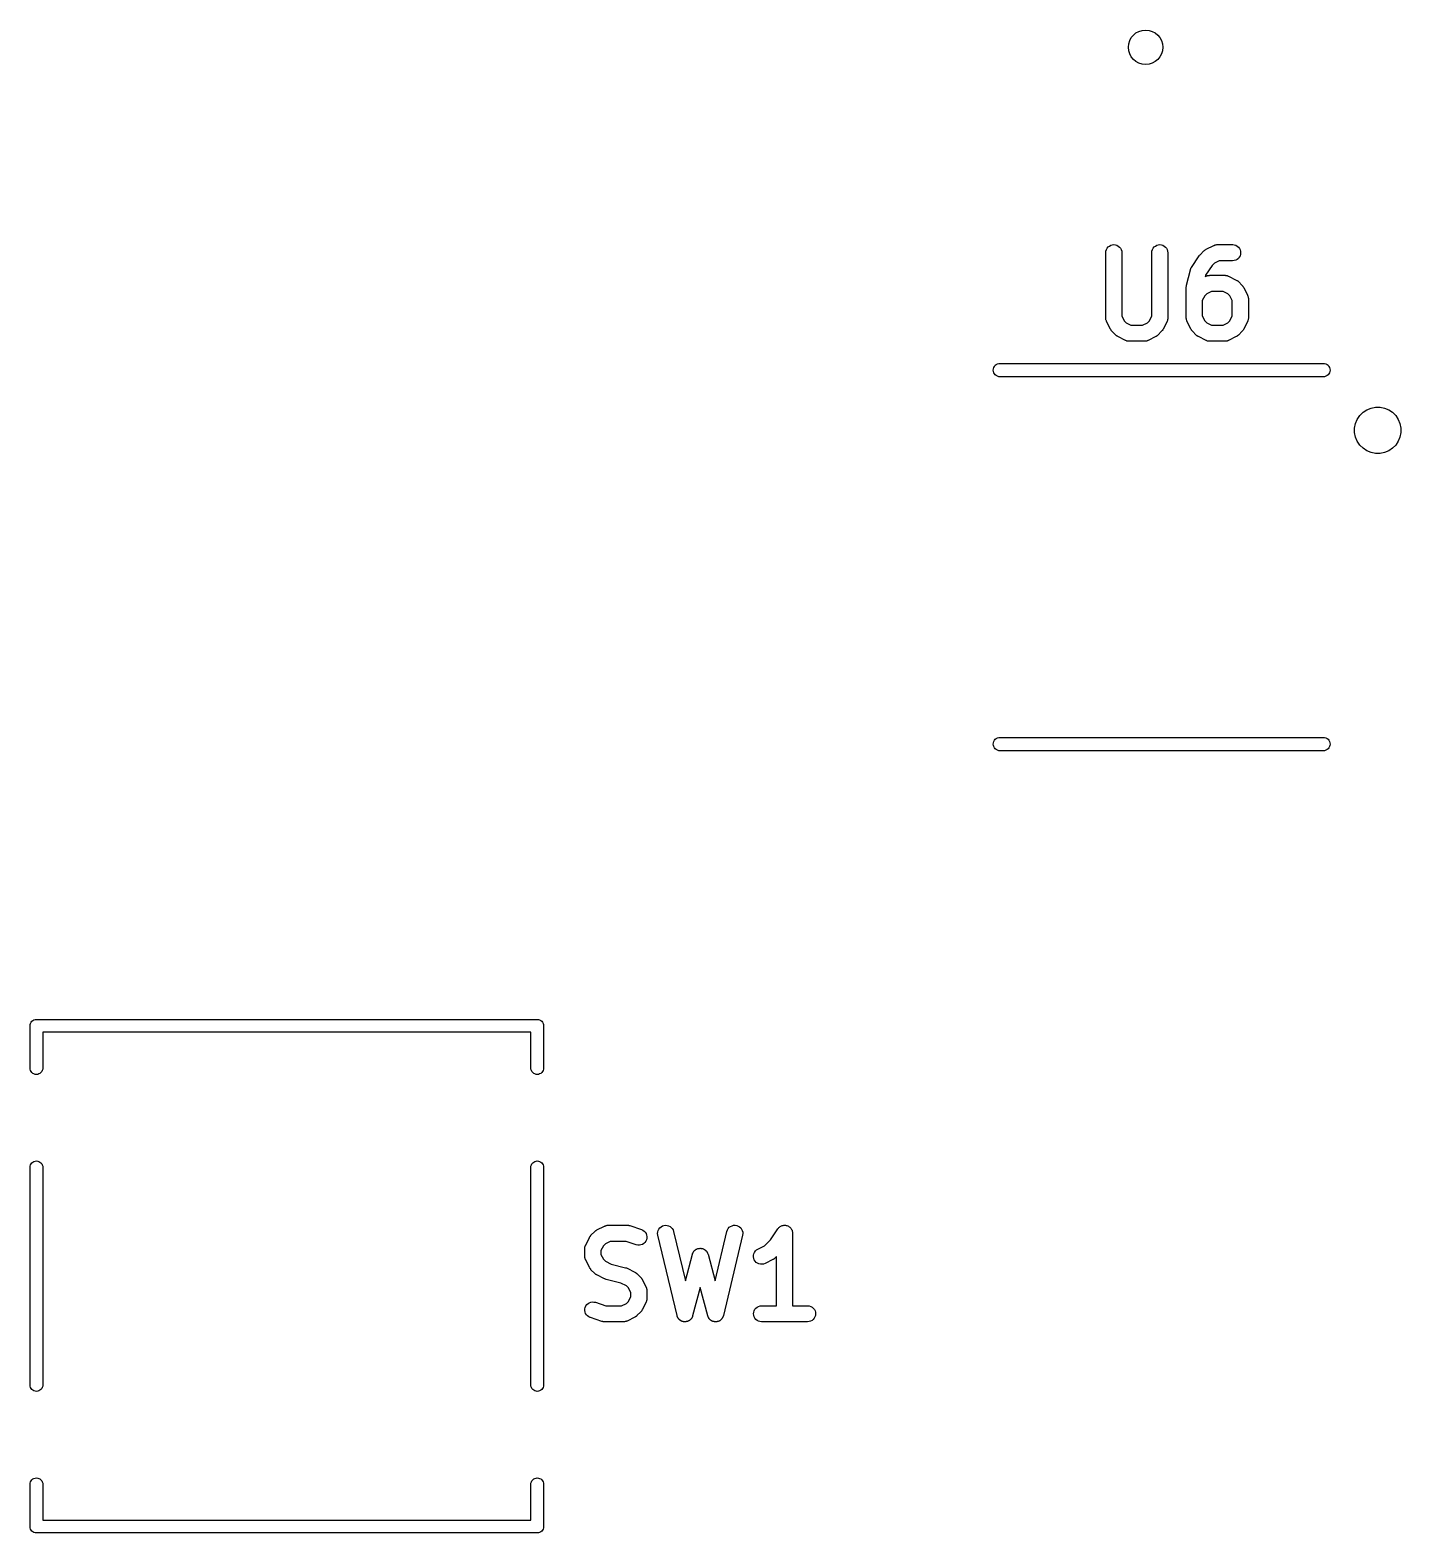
# Model space of a CAD drawing. Extents: x 103.7 to 141.7, y -118.9 to -76.1.
# Drawn here: x 128.69 to 141.67, y -118.89 to -104.66 of the extents above; entities that cross this region are included whole.
import ezdxf

# ---------------------------------------------------------------- set-up
doc = ezdxf.new("R2010")
doc.units = 0
doc.layers.add('BLACK', color=7, linetype='CONTINUOUS')

msp = doc.modelspace()

# ---------------------------------------------------------------- linework, layer by layer
at = {"layer": 'BLACK', "linetype": 'CONTINUOUS'}
for p, q in [((138.921, -106.7), (138.935, -106.695)), ((138.935, -106.695), (138.95, -106.694)), ((138.95, -106.694), (138.965, -106.696)), ((138.965, -106.696), (138.979, -106.7)), ((139.356, -106.7), (139.37, -106.695)), ((139.37, -106.695), (139.385, -106.694)), ((139.385, -106.694), (139.4, -106.696)), ((139.4, -106.696), (139.414, -106.7)), ((139.9, -106.7), (139.905, -106.698)), ((139.905, -106.698), (139.91, -106.697)), ((139.91, -106.697), (139.912, -106.696)), ((139.912, -106.696), (139.914, -106.696)), ((139.914, -106.696), (139.919, -106.695)), ((139.919, -106.695), (139.924, -106.694)), ((139.924, -106.694), (139.927, -106.694)), ((139.927, -106.694), (139.929, -106.694)), ((139.929, -106.694), (140.074, -106.694)), ((140.074, -106.694), (140.075, -106.694)), ((140.075, -106.694), (140.09, -106.696)), ((140.09, -106.696), (140.104, -106.7)), ((138.873, -106.769), (138.875, -106.754)), ((138.873, -106.77), (138.873, -106.769)), ((138.873, -107.387), (138.873, -106.77)), ((138.875, -106.754), (138.879, -106.74)), ((138.879, -106.74), (138.886, -106.727)), ((138.886, -106.727), (138.896, -106.716)), ((138.896, -106.716), (138.908, -106.707)), ((138.908, -106.707), (138.921, -106.7)), ((138.979, -106.7), (138.992, -106.707)), ((138.992, -106.707), (139.003, -106.717)), ((139.003, -106.717), (139.013, -106.728)), ((139.013, -106.728), (139.02, -106.741)), ((139.02, -106.741), (139.024, -106.756)), ((139.024, -106.756), (139.025, -106.77)), ((139.025, -106.77), (139.025, -107.369)), ((139.308, -106.769), (139.31, -106.754)), ((139.308, -106.77), (139.308, -106.769)), ((139.308, -107.369), (139.308, -106.77)), ((139.31, -106.754), (139.315, -106.74)), ((139.315, -106.74), (139.322, -106.727)), ((139.322, -106.727), (139.331, -106.716)), ((139.331, -106.716), (139.343, -106.707)), ((139.343, -106.707), (139.356, -106.7)), ((139.414, -106.7), (139.427, -106.707)), ((139.427, -106.707), (139.439, -106.717)), ((139.439, -106.717), (139.448, -106.728)), ((139.448, -106.728), (139.455, -106.741)), ((139.455, -106.741), (139.459, -106.756)), ((139.459, -106.756), (139.461, -106.77)), ((139.461, -106.77), (139.461, -107.387)), ((139.684, -106.909), (139.757, -106.801)), ((139.757, -106.8), (139.762, -106.794)), ((139.757, -106.801), (139.757, -106.8)), ((139.757, -106.8), (139.757, -106.8)), ((139.757, -106.8), (139.757, -106.8)), ((139.757, -106.801), (139.757, -106.801)), ((139.762, -106.794), (139.766, -106.789)), ((139.766, -106.789), (139.802, -106.753)), ((139.802, -106.753), (139.803, -106.752)), ((139.803, -106.752), (139.807, -106.749)), ((139.807, -106.749), (139.81, -106.746)), ((139.81, -106.746), (139.812, -106.745)), ((139.812, -106.745), (139.815, -106.743)), ((139.815, -106.743), (139.819, -106.741)), ((139.819, -106.741), (139.822, -106.738)), ((139.822, -106.738), (139.895, -106.702)), ((139.895, -106.702), (139.896, -106.702)), ((139.896, -106.702), (139.898, -106.701)), ((139.898, -106.701), (139.9, -106.7)), ((140.103, -106.841), (140.089, -106.845)), ((140.116, -106.834), (140.103, -106.841)), ((140.104, -106.7), (140.117, -106.707)), ((140.128, -106.824), (140.116, -106.834)), ((140.117, -106.707), (140.129, -106.717)), ((140.137, -106.813), (140.128, -106.824)), ((140.129, -106.717), (140.138, -106.729)), ((140.144, -106.8), (140.137, -106.813)), ((140.138, -106.729), (140.145, -106.742)), ((140.149, -106.786), (140.144, -106.8)), ((140.145, -106.742), (140.149, -106.756)), ((140.149, -106.756), (140.15, -106.771)), ((140.15, -106.771), (140.149, -106.786)), ((139.637, -107.078), (139.674, -106.933)), ((139.674, -106.932), (139.676, -106.927)), ((139.674, -106.933), (139.674, -106.932)), ((139.676, -106.927), (139.677, -106.923)), ((139.677, -106.923), (139.678, -106.921)), ((139.678, -106.921), (139.679, -106.918)), ((139.679, -106.918), (139.682, -106.914)), ((139.682, -106.914), (139.684, -106.909)), ((139.818, -106.983), (139.815, -106.996)), ((139.879, -106.891), (139.818, -106.983)), ((139.902, -106.869), (139.879, -106.891)), ((139.947, -106.847), (139.902, -106.869)), ((140.074, -106.847), (139.947, -106.847)), ((140.089, -106.845), (140.074, -106.847)), ((139.635, -107.093), (139.636, -107.087)), ((139.635, -107.094), (139.635, -107.093)), ((139.635, -107.096), (139.635, -107.094)), ((139.635, -107.097), (139.635, -107.096)), ((139.635, -107.387), (139.635, -107.097)), ((139.636, -107.087), (139.637, -107.081)), ((139.637, -107.08), (139.637, -107.078)), ((139.637, -107.081), (139.637, -107.08)), ((139.815, -106.996), (139.822, -106.992)), ((139.822, -106.992), (139.823, -106.992)), ((139.823, -106.992), (139.825, -106.991)), ((139.825, -106.991), (139.827, -106.99)), ((139.827, -106.99), (139.832, -106.989)), ((139.832, -106.989), (139.837, -106.987)), ((139.837, -106.987), (139.839, -106.986)), ((139.839, -106.986), (139.842, -106.986)), ((139.842, -106.986), (139.847, -106.985)), ((139.847, -106.985), (139.852, -106.985)), ((139.852, -106.985), (139.854, -106.985)), ((139.854, -106.985), (139.856, -106.984)), ((139.856, -106.984), (140.002, -106.984)), ((140.002, -106.984), (140.003, -106.984)), ((140.003, -106.984), (140.005, -106.985)), ((140.005, -106.985), (140.007, -106.985)), ((140.007, -106.985), (140.012, -106.985)), ((140.012, -106.985), (140.017, -106.986)), ((140.017, -106.986), (140.019, -106.987)), ((140.019, -106.987), (140.022, -106.987)), ((140.022, -106.987), (140.027, -106.989)), ((140.027, -106.989), (140.032, -106.991)), ((140.032, -106.991), (140.033, -106.992)), ((140.033, -106.992), (140.036, -106.992)), ((140.036, -106.992), (140.108, -107.029)), ((140.108, -107.029), (140.109, -107.029)), ((140.109, -107.029), (140.113, -107.032)), ((140.113, -107.032), (140.116, -107.034)), ((140.116, -107.034), (140.119, -107.036)), ((140.119, -107.036), (140.122, -107.037)), ((140.122, -107.037), (140.125, -107.04)), ((140.125, -107.04), (140.128, -107.043)), ((140.128, -107.043), (140.164, -107.079)), ((140.164, -107.079), (140.165, -107.08)), ((140.165, -107.08), (140.168, -107.083)), ((140.168, -107.083), (140.171, -107.087)), ((140.171, -107.087), (140.172, -107.089)), ((140.172, -107.089), (140.174, -107.092)), ((140.174, -107.092), (140.176, -107.095)), ((140.176, -107.095), (140.179, -107.099)), ((140.179, -107.099), (140.215, -107.172)), ((139.81, -107.178), (139.787, -107.224)), ((139.787, -107.224), (139.787, -107.369)), ((139.829, -107.16), (139.81, -107.178)), ((139.874, -107.137), (139.829, -107.16)), ((139.984, -107.137), (139.874, -107.137)), ((140.029, -107.16), (139.984, -107.137)), ((140.048, -107.178), (140.029, -107.16)), ((140.07, -107.224), (140.048, -107.178)), ((140.07, -107.369), (140.07, -107.224)), ((140.215, -107.172), (140.215, -107.173)), ((140.215, -107.173), (140.216, -107.175)), ((140.216, -107.175), (140.217, -107.177)), ((140.217, -107.177), (140.219, -107.182)), ((140.219, -107.182), (140.22, -107.187)), ((140.22, -107.187), (140.221, -107.189)), ((140.221, -107.189), (140.221, -107.191)), ((140.221, -107.191), (140.222, -107.196)), ((140.222, -107.196), (140.223, -107.201)), ((140.223, -107.201), (140.223, -107.204)), ((140.223, -107.204), (140.223, -107.206)), ((140.223, -107.206), (140.223, -107.387)), ((138.873, -107.389), (138.873, -107.387)), ((138.873, -107.392), (138.873, -107.389)), ((138.874, -107.397), (138.873, -107.392)), ((138.874, -107.402), (138.874, -107.397)), ((138.875, -107.404), (138.874, -107.402)), ((138.875, -107.406), (138.875, -107.404)), ((138.877, -107.411), (138.875, -107.406)), ((139.025, -107.369), (139.048, -107.415)), ((139.286, -107.415), (139.308, -107.369)), ((139.458, -107.407), (139.456, -107.412)), ((139.459, -107.405), (139.458, -107.407)), ((139.46, -107.398), (139.459, -107.403)), ((139.459, -107.403), (139.459, -107.405)), ((139.461, -107.393), (139.46, -107.398)), ((139.461, -107.387), (139.461, -107.388)), ((139.461, -107.388), (139.461, -107.39)), ((139.461, -107.39), (139.461, -107.393)), ((139.635, -107.389), (139.635, -107.387)), ((139.635, -107.392), (139.635, -107.389)), ((139.636, -107.397), (139.635, -107.392)), ((139.636, -107.402), (139.636, -107.397)), ((139.637, -107.404), (139.636, -107.402)), ((139.637, -107.406), (139.637, -107.404)), ((139.639, -107.411), (139.637, -107.406)), ((139.787, -107.369), (139.81, -107.415)), ((140.048, -107.415), (140.07, -107.369)), ((140.22, -107.407), (140.218, -107.412)), ((140.221, -107.405), (140.22, -107.407)), ((140.222, -107.398), (140.221, -107.403)), ((140.221, -107.403), (140.221, -107.405)), ((140.223, -107.393), (140.222, -107.398)), ((140.223, -107.387), (140.223, -107.388)), ((140.223, -107.388), (140.223, -107.39)), ((140.223, -107.39), (140.223, -107.393)), ((138.879, -107.416), (138.877, -107.411)), ((138.88, -107.418), (138.879, -107.416)), ((138.881, -107.42), (138.88, -107.418)), ((138.881, -107.421), (138.881, -107.42)), ((138.917, -107.494), (138.881, -107.421)), ((138.92, -107.497), (138.917, -107.494)), ((138.922, -107.501), (138.92, -107.497)), ((138.924, -107.504), (138.922, -107.501)), ((138.925, -107.506), (138.924, -107.504)), ((138.928, -107.51), (138.925, -107.506)), ((138.931, -107.513), (138.928, -107.51)), ((138.932, -107.514), (138.931, -107.513)), ((138.968, -107.55), (138.932, -107.514)), ((138.971, -107.553), (138.968, -107.55)), ((139.048, -107.415), (139.067, -107.433)), ((139.067, -107.433), (139.112, -107.456)), ((139.112, -107.456), (139.222, -107.456)), ((139.222, -107.456), (139.267, -107.433)), ((139.267, -107.433), (139.286, -107.415)), ((139.365, -107.551), (139.362, -107.553)), ((139.366, -107.55), (139.365, -107.551)), ((139.402, -107.514), (139.366, -107.55)), ((139.405, -107.51), (139.402, -107.514)), ((139.408, -107.507), (139.405, -107.51)), ((139.41, -107.505), (139.408, -107.507)), ((139.412, -107.502), (139.41, -107.505)), ((139.414, -107.498), (139.412, -107.502)), ((139.416, -107.495), (139.414, -107.498)), ((139.417, -107.494), (139.416, -107.495)), ((139.453, -107.421), (139.417, -107.494)), ((139.454, -107.419), (139.453, -107.421)), ((139.455, -107.417), (139.454, -107.419)), ((139.456, -107.412), (139.455, -107.417)), ((139.641, -107.416), (139.639, -107.411)), ((139.642, -107.418), (139.641, -107.416)), ((139.643, -107.42), (139.642, -107.418)), ((139.643, -107.421), (139.643, -107.42)), ((139.679, -107.494), (139.643, -107.421)), ((139.682, -107.497), (139.679, -107.494)), ((139.684, -107.501), (139.682, -107.497)), ((139.686, -107.504), (139.684, -107.501)), ((139.687, -107.506), (139.686, -107.504)), ((139.69, -107.51), (139.687, -107.506)), ((139.693, -107.513), (139.69, -107.51)), ((139.694, -107.514), (139.693, -107.513)), ((139.73, -107.55), (139.694, -107.514)), ((139.733, -107.553), (139.73, -107.55)), ((139.81, -107.415), (139.829, -107.433)), ((139.829, -107.433), (139.874, -107.456)), ((139.874, -107.456), (139.984, -107.456)), ((139.984, -107.456), (140.029, -107.433)), ((140.029, -107.433), (140.048, -107.415)), ((140.127, -107.551), (140.124, -107.553)), ((140.128, -107.55), (140.127, -107.551)), ((140.164, -107.514), (140.128, -107.55)), ((140.167, -107.51), (140.164, -107.514)), ((140.17, -107.507), (140.167, -107.51)), ((140.172, -107.505), (140.17, -107.507)), ((140.174, -107.502), (140.172, -107.505)), ((140.176, -107.498), (140.174, -107.502)), ((140.178, -107.495), (140.176, -107.498)), ((140.179, -107.494), (140.178, -107.495)), ((140.215, -107.421), (140.179, -107.494)), ((140.216, -107.419), (140.215, -107.421)), ((140.217, -107.417), (140.216, -107.419)), ((140.218, -107.412), (140.217, -107.417)), ((138.974, -107.556), (138.971, -107.553)), ((138.977, -107.557), (138.974, -107.556)), ((138.979, -107.559), (138.977, -107.557)), ((138.983, -107.561), (138.979, -107.559)), ((138.987, -107.564), (138.983, -107.561)), ((138.988, -107.564), (138.987, -107.564)), ((139.06, -107.6), (138.988, -107.564)), ((139.062, -107.601), (139.06, -107.6)), ((139.064, -107.602), (139.062, -107.601)), ((139.069, -107.604), (139.064, -107.602)), ((139.074, -107.606), (139.069, -107.604)), ((139.076, -107.606), (139.074, -107.606)), ((139.079, -107.607), (139.076, -107.606)), ((139.084, -107.607), (139.079, -107.607)), ((139.089, -107.608), (139.084, -107.607)), ((139.091, -107.608), (139.089, -107.608)), ((139.093, -107.609), (139.091, -107.608)), ((139.094, -107.609), (139.093, -107.609)), ((139.24, -107.609), (139.094, -107.609)), ((139.242, -107.608), (139.24, -107.609)), ((139.244, -107.608), (139.242, -107.608)), ((139.249, -107.608), (139.244, -107.608)), ((139.254, -107.607), (139.249, -107.608)), ((139.256, -107.606), (139.254, -107.607)), ((139.259, -107.606), (139.256, -107.606)), ((139.264, -107.604), (139.259, -107.606)), ((139.269, -107.603), (139.264, -107.604)), ((139.271, -107.602), (139.269, -107.603)), ((139.273, -107.601), (139.271, -107.602)), ((139.274, -107.6), (139.273, -107.601)), ((139.346, -107.564), (139.274, -107.6)), ((139.35, -107.562), (139.346, -107.564)), ((139.354, -107.56), (139.35, -107.562)), ((139.356, -107.558), (139.354, -107.56)), ((139.359, -107.556), (139.356, -107.558)), ((139.362, -107.553), (139.359, -107.556)), ((139.736, -107.556), (139.733, -107.553)), ((139.739, -107.557), (139.736, -107.556)), ((139.741, -107.559), (139.739, -107.557)), ((139.745, -107.561), (139.741, -107.559)), ((139.749, -107.564), (139.745, -107.561)), ((139.75, -107.564), (139.749, -107.564)), ((139.822, -107.6), (139.75, -107.564)), ((139.824, -107.601), (139.822, -107.6)), ((139.826, -107.602), (139.824, -107.601)), ((139.831, -107.604), (139.826, -107.602)), ((139.836, -107.606), (139.831, -107.604)), ((139.838, -107.606), (139.836, -107.606)), ((139.841, -107.607), (139.838, -107.606)), ((139.846, -107.607), (139.841, -107.607)), ((139.851, -107.608), (139.846, -107.607)), ((139.853, -107.608), (139.851, -107.608)), ((139.855, -107.609), (139.853, -107.608)), ((139.856, -107.609), (139.855, -107.609)), ((140.002, -107.609), (139.856, -107.609)), ((140.004, -107.608), (140.002, -107.609)), ((140.006, -107.608), (140.004, -107.608)), ((140.011, -107.608), (140.006, -107.608)), ((140.016, -107.607), (140.011, -107.608)), ((140.018, -107.606), (140.016, -107.607)), ((140.021, -107.606), (140.018, -107.606)), ((140.026, -107.604), (140.021, -107.606)), ((140.031, -107.603), (140.026, -107.604)), ((140.033, -107.602), (140.031, -107.603)), ((140.035, -107.601), (140.033, -107.602)), ((140.036, -107.6), (140.035, -107.601)), ((140.108, -107.564), (140.036, -107.6)), ((140.112, -107.562), (140.108, -107.564)), ((140.116, -107.56), (140.112, -107.562)), ((140.118, -107.558), (140.116, -107.56)), ((140.121, -107.556), (140.118, -107.558)), ((140.124, -107.553), (140.121, -107.556)), ((137.82, -107.846), (137.828, -107.836)), ((137.828, -107.836), (137.837, -107.828)), ((137.837, -107.828), (137.848, -107.822)), ((137.848, -107.822), (137.86, -107.819)), ((137.86, -107.819), (137.87, -107.818)), ((137.87, -107.818), (140.936, -107.818)), ((140.936, -107.818), (140.945, -107.819)), ((140.945, -107.819), (140.957, -107.822)), ((140.957, -107.822), (140.968, -107.828)), ((140.968, -107.828), (140.978, -107.836)), ((140.978, -107.836), (140.986, -107.846)), ((137.809, -107.881), (137.81, -107.869)), ((137.81, -107.894), (137.809, -107.881)), ((137.81, -107.869), (137.814, -107.857)), ((137.814, -107.906), (137.81, -107.894)), ((137.814, -107.857), (137.82, -107.846)), ((137.82, -107.917), (137.814, -107.906)), ((137.828, -107.927), (137.82, -107.917)), ((137.837, -107.934), (137.828, -107.927)), ((137.848, -107.94), (137.837, -107.934)), ((137.86, -107.944), (137.848, -107.94)), ((137.87, -107.945), (137.86, -107.944)), ((140.936, -107.945), (137.87, -107.945)), ((140.945, -107.944), (140.936, -107.945)), ((140.957, -107.94), (140.945, -107.944)), ((140.968, -107.934), (140.957, -107.94)), ((140.978, -107.927), (140.968, -107.934)), ((140.986, -107.917), (140.978, -107.927)), ((140.986, -107.846), (140.992, -107.857)), ((140.992, -107.906), (140.986, -107.917)), ((140.992, -107.857), (140.995, -107.869)), ((140.995, -107.894), (140.992, -107.906)), ((140.995, -107.869), (140.997, -107.881)), ((140.997, -107.881), (140.995, -107.894)), ((141.308, -108.281), (141.344, -108.257)), ((141.344, -108.257), (141.384, -108.241)), ((141.384, -108.241), (141.426, -108.232)), ((141.426, -108.232), (141.469, -108.232)), ((141.469, -108.232), (141.512, -108.241)), ((141.512, -108.241), (141.552, -108.257)), ((141.552, -108.257), (141.587, -108.281)), ((141.229, -108.43), (141.237, -108.388)), ((141.237, -108.388), (141.254, -108.348)), ((141.254, -108.348), (141.278, -108.312)), ((141.278, -108.312), (141.308, -108.281)), ((141.587, -108.281), (141.618, -108.312)), ((141.618, -108.312), (141.642, -108.348)), ((141.642, -108.348), (141.658, -108.388)), ((141.658, -108.388), (141.667, -108.43)), ((141.229, -108.473), (141.229, -108.43)), ((141.237, -108.515), (141.229, -108.473)), ((141.254, -108.555), (141.237, -108.515)), ((141.658, -108.515), (141.642, -108.555)), ((141.667, -108.473), (141.658, -108.515)), ((141.667, -108.43), (141.667, -108.473)), ((141.278, -108.591), (141.254, -108.555)), ((141.308, -108.621), (141.278, -108.591)), ((141.344, -108.645), (141.308, -108.621)), ((141.384, -108.662), (141.344, -108.645)), ((141.426, -108.67), (141.384, -108.662)), ((141.469, -108.67), (141.426, -108.67)), ((141.512, -108.662), (141.469, -108.67)), ((141.552, -108.645), (141.512, -108.662)), ((141.587, -108.621), (141.552, -108.645)), ((141.618, -108.591), (141.587, -108.621)), ((141.642, -108.555), (141.618, -108.591)), ((137.814, -111.397), (137.82, -111.386)), ((137.82, -111.386), (137.828, -111.376)), ((137.828, -111.376), (137.837, -111.368)), ((137.837, -111.368), (137.848, -111.362)), ((137.848, -111.362), (137.86, -111.359)), ((137.86, -111.359), (137.87, -111.358)), ((137.87, -111.358), (140.936, -111.358)), ((140.936, -111.358), (140.945, -111.359)), ((140.945, -111.359), (140.957, -111.362)), ((140.957, -111.362), (140.968, -111.368)), ((140.968, -111.368), (140.978, -111.376)), ((140.978, -111.376), (140.986, -111.386)), ((140.986, -111.386), (140.992, -111.397)), ((137.809, -111.421), (137.81, -111.409)), ((137.81, -111.434), (137.809, -111.421)), ((137.81, -111.409), (137.814, -111.397)), ((137.814, -111.446), (137.81, -111.434)), ((137.82, -111.457), (137.814, -111.446)), ((137.828, -111.467), (137.82, -111.457)), ((137.837, -111.474), (137.828, -111.467)), ((137.848, -111.48), (137.837, -111.474)), ((137.86, -111.484), (137.848, -111.48)), ((137.87, -111.485), (137.86, -111.484)), ((140.936, -111.485), (137.87, -111.485)), ((140.945, -111.484), (140.936, -111.485)), ((140.957, -111.48), (140.945, -111.484)), ((140.968, -111.474), (140.957, -111.48)), ((140.978, -111.467), (140.968, -111.474)), ((140.986, -111.457), (140.978, -111.467)), ((140.992, -111.446), (140.986, -111.457)), ((140.992, -111.397), (140.995, -111.409)), ((140.995, -111.434), (140.992, -111.446)), ((140.995, -111.409), (140.997, -111.421)), ((140.997, -111.421), (140.995, -111.434)), ((128.692, -114.089), (128.693, -114.077)), ((128.692, -114.092), (128.692, -114.089)), ((128.692, -114.492), (128.692, -114.092)), ((128.693, -114.077), (128.697, -114.066)), ((128.697, -114.066), (128.702, -114.055)), ((128.702, -114.055), (128.71, -114.046)), ((128.71, -114.046), (128.719, -114.038)), ((128.719, -114.038), (128.729, -114.033)), ((128.729, -114.033), (128.741, -114.029)), ((128.741, -114.029), (128.749, -114.029)), ((128.749, -114.029), (128.752, -114.028)), ((128.752, -114.028), (128.755, -114.029)), ((128.755, -114.029), (133.489, -114.029)), ((133.489, -114.029), (133.492, -114.028)), ((133.492, -114.028), (133.495, -114.029)), ((133.495, -114.029), (133.495, -114.029)), ((133.495, -114.029), (133.504, -114.029)), ((133.504, -114.029), (133.515, -114.033)), ((133.515, -114.033), (133.526, -114.038)), ((133.526, -114.038), (133.535, -114.046)), ((133.535, -114.046), (133.543, -114.055)), ((133.543, -114.055), (133.548, -114.066)), ((133.548, -114.066), (133.552, -114.077)), ((133.552, -114.077), (133.553, -114.089)), ((133.553, -114.089), (133.552, -114.092)), ((133.552, -114.092), (133.552, -114.492)), ((133.432, -114.149), (128.812, -114.149)), ((128.812, -114.149), (128.812, -114.492)), ((133.432, -114.492), (133.432, -114.149)), ((128.693, -114.5), (128.692, -114.492)), ((128.697, -114.512), (128.693, -114.5)), ((128.702, -114.522), (128.697, -114.512)), ((128.71, -114.531), (128.702, -114.522)), ((128.803, -114.522), (128.795, -114.531)), ((128.808, -114.512), (128.803, -114.522)), ((128.812, -114.5), (128.808, -114.512)), ((128.812, -114.492), (128.812, -114.5)), ((133.433, -114.5), (133.432, -114.492)), ((133.437, -114.512), (133.433, -114.5)), ((133.442, -114.522), (133.437, -114.512)), ((133.45, -114.531), (133.442, -114.522)), ((133.543, -114.522), (133.535, -114.531)), ((133.548, -114.512), (133.543, -114.522)), ((133.552, -114.5), (133.548, -114.512)), ((133.552, -114.492), (133.552, -114.5)), ((128.719, -114.539), (128.71, -114.531)), ((128.729, -114.544), (128.719, -114.539)), ((128.741, -114.548), (128.729, -114.544)), ((128.752, -114.549), (128.741, -114.548)), ((128.764, -114.548), (128.752, -114.549)), ((128.775, -114.544), (128.764, -114.548)), ((128.786, -114.539), (128.775, -114.544)), ((128.795, -114.531), (128.786, -114.539)), ((133.459, -114.539), (133.45, -114.531)), ((133.469, -114.544), (133.459, -114.539)), ((133.481, -114.548), (133.469, -114.544)), ((133.492, -114.549), (133.481, -114.548)), ((133.504, -114.548), (133.492, -114.549)), ((133.515, -114.544), (133.504, -114.548)), ((133.526, -114.539), (133.515, -114.544)), ((133.535, -114.531), (133.526, -114.539)), ((128.719, -115.378), (128.729, -115.373)), ((128.729, -115.373), (128.741, -115.369)), ((128.741, -115.369), (128.752, -115.368)), ((128.752, -115.368), (128.764, -115.369)), ((128.764, -115.369), (128.775, -115.373)), ((128.775, -115.373), (128.786, -115.378)), ((133.459, -115.378), (133.469, -115.373)), ((133.469, -115.373), (133.481, -115.369)), ((133.481, -115.369), (133.492, -115.368)), ((133.492, -115.368), (133.504, -115.369)), ((133.504, -115.369), (133.515, -115.373)), ((133.515, -115.373), (133.526, -115.378)), ((128.692, -115.426), (128.693, -115.417)), ((128.692, -117.492), (128.692, -115.426)), ((128.693, -115.417), (128.697, -115.406)), ((128.697, -115.406), (128.702, -115.395)), ((128.702, -115.395), (128.71, -115.386)), ((128.71, -115.386), (128.719, -115.378)), ((128.786, -115.378), (128.795, -115.386)), ((128.795, -115.386), (128.803, -115.395)), ((128.803, -115.395), (128.808, -115.406)), ((128.808, -115.406), (128.812, -115.417)), ((128.812, -115.417), (128.812, -115.426)), ((128.812, -115.426), (128.812, -117.492)), ((133.432, -115.426), (133.433, -115.417)), ((133.432, -117.492), (133.432, -115.426)), ((133.433, -115.417), (133.437, -115.406)), ((133.437, -115.406), (133.442, -115.395)), ((133.442, -115.395), (133.45, -115.386)), ((133.45, -115.386), (133.459, -115.378)), ((133.526, -115.378), (133.535, -115.386)), ((133.535, -115.386), (133.543, -115.395)), ((133.543, -115.395), (133.548, -115.406)), ((133.548, -115.406), (133.552, -115.417)), ((133.552, -115.417), (133.552, -115.426)), ((133.552, -115.426), (133.552, -117.492)), ((133.988, -116.09), (133.99, -116.087)), ((133.99, -116.087), (133.992, -116.083)), ((133.992, -116.083), (133.994, -116.08)), ((133.994, -116.08), (133.996, -116.078)), ((133.996, -116.078), (133.999, -116.075)), ((133.999, -116.075), (134.001, -116.071)), ((134.001, -116.071), (134.038, -116.035)), ((134.038, -116.034), (134.042, -116.032)), ((134.038, -116.035), (134.038, -116.034)), ((134.042, -116.032), (134.045, -116.029)), ((134.045, -116.029), (134.048, -116.027)), ((134.048, -116.027), (134.05, -116.025)), ((134.05, -116.025), (134.054, -116.023)), ((134.054, -116.023), (134.057, -116.021)), ((134.057, -116.021), (134.13, -115.985)), ((134.13, -115.985), (134.131, -115.984)), ((134.131, -115.984), (134.133, -115.983)), ((134.133, -115.983), (134.135, -115.982)), ((134.135, -115.982), (134.14, -115.981)), ((134.14, -115.981), (134.145, -115.979)), ((134.145, -115.979), (134.147, -115.979)), ((134.147, -115.979), (134.149, -115.978)), ((134.149, -115.978), (134.155, -115.977)), ((134.155, -115.977), (134.16, -115.977)), ((134.16, -115.977), (134.162, -115.977)), ((134.162, -115.977), (134.164, -115.977)), ((134.164, -115.977), (134.346, -115.977)), ((134.346, -115.977), (134.347, -115.977)), ((134.347, -115.977), (134.351, -115.977)), ((134.351, -115.977), (134.355, -115.977)), ((134.355, -115.977), (134.358, -115.978)), ((134.358, -115.978), (134.361, -115.978)), ((134.361, -115.978), (134.365, -115.979)), ((134.365, -115.979), (134.37, -115.98)), ((134.37, -115.98), (134.479, -116.017)), ((134.479, -116.017), (134.48, -116.017)), ((134.48, -116.017), (134.493, -116.023)), ((134.493, -116.023), (134.505, -116.032)), ((134.505, -116.032), (134.515, -116.043)), ((134.515, -116.043), (134.523, -116.056)), ((134.523, -116.056), (134.528, -116.07)), ((134.528, -116.07), (134.53, -116.084)), ((134.53, -116.084), (134.53, -116.099)), ((134.632, -116.055), (134.633, -116.04)), ((134.634, -116.069), (134.632, -116.055)), ((134.633, -116.04), (134.637, -116.025)), ((134.634, -116.07), (134.634, -116.069)), ((134.816, -116.832), (134.634, -116.07)), ((134.637, -116.025), (134.644, -116.012)), ((134.644, -116.012), (134.653, -116)), ((134.653, -116), (134.664, -115.991)), ((134.664, -115.991), (134.677, -115.983)), ((134.677, -115.983), (134.691, -115.978)), ((134.691, -115.978), (134.706, -115.977)), ((134.706, -115.977), (134.721, -115.978)), ((134.721, -115.978), (134.735, -115.981)), ((134.735, -115.981), (134.749, -115.988)), ((134.749, -115.988), (134.76, -115.997)), ((134.76, -115.997), (134.77, -116.008)), ((134.77, -116.008), (134.778, -116.021)), ((134.778, -116.021), (134.783, -116.035)), ((134.783, -116.035), (134.894, -116.503)), ((135.176, -116.503), (135.287, -116.035)), ((135.436, -116.07), (135.254, -116.832)), ((135.287, -116.035), (135.288, -116.034)), ((135.288, -116.034), (135.293, -116.02)), ((135.293, -116.02), (135.3, -116.007)), ((135.3, -116.007), (135.31, -115.996)), ((135.31, -115.996), (135.322, -115.987)), ((135.322, -115.987), (135.336, -115.981)), ((135.336, -115.981), (135.35, -115.977)), ((135.35, -115.977), (135.365, -115.977)), ((135.365, -115.977), (135.38, -115.979)), ((135.38, -115.979), (135.394, -115.984)), ((135.394, -115.984), (135.407, -115.991)), ((135.407, -115.991), (135.418, -116.001)), ((135.418, -116.001), (135.427, -116.013)), ((135.427, -116.013), (135.433, -116.026)), ((135.433, -116.026), (135.437, -116.041)), ((135.438, -116.056), (135.436, -116.07)), ((135.437, -116.041), (135.438, -116.056)), ((135.701, -116.113), (135.77, -116.01)), ((135.77, -116.01), (135.775, -116.004)), ((135.77, -116.01), (135.77, -116.01)), ((135.775, -116.004), (135.78, -115.998)), ((135.78, -115.998), (135.786, -115.993)), ((135.78, -115.998), (135.78, -115.998)), ((135.78, -115.998), (135.78, -115.998)), ((135.786, -115.993), (135.792, -115.989)), ((135.792, -115.989), (135.798, -115.985)), ((135.792, -115.989), (135.792, -115.989)), ((135.792, -115.989), (135.792, -115.989)), ((135.798, -115.985), (135.805, -115.982)), ((135.805, -115.982), (135.812, -115.98)), ((135.805, -115.982), (135.805, -115.982)), ((135.805, -115.982), (135.805, -115.982)), ((135.812, -115.98), (135.819, -115.978)), ((135.819, -115.978), (135.827, -115.977)), ((135.819, -115.978), (135.819, -115.978)), ((135.819, -115.978), (135.819, -115.978)), ((135.827, -115.977), (135.834, -115.977)), ((135.834, -115.977), (135.834, -115.977)), ((135.834, -115.977), (135.841, -115.977)), ((135.834, -115.977), (135.834, -115.977)), ((135.841, -115.977), (135.849, -115.978)), ((135.849, -115.978), (135.849, -115.978)), ((135.849, -115.978), (135.849, -115.978)), ((135.849, -115.978), (135.855, -115.98)), ((135.855, -115.98), (135.863, -115.982)), ((135.863, -115.982), (135.863, -115.982)), ((135.863, -115.982), (135.863, -115.983)), ((135.863, -115.983), (135.869, -115.986)), ((135.869, -115.986), (135.876, -115.99)), ((135.876, -115.99), (135.876, -115.99)), ((135.876, -115.99), (135.876, -115.99)), ((135.876, -115.99), (135.882, -115.995)), ((135.882, -115.995), (135.887, -115.999)), ((135.887, -115.999), (135.887, -115.999)), ((135.887, -115.999), (135.887, -115.999)), ((135.887, -115.999), (135.892, -116.005)), ((135.892, -116.005), (135.897, -116.011)), ((135.897, -116.011), (135.897, -116.011)), ((135.897, -116.011), (135.897, -116.011)), ((135.897, -116.011), (135.9, -116.017)), ((135.9, -116.017), (135.904, -116.024)), ((135.904, -116.024), (135.904, -116.024)), ((135.904, -116.024), (135.904, -116.024)), ((135.904, -116.024), (135.906, -116.031)), ((135.906, -116.031), (135.908, -116.038)), ((135.908, -116.038), (135.908, -116.038)), ((135.908, -116.038), (135.908, -116.038)), ((135.908, -116.038), (135.909, -116.045)), ((135.909, -116.045), (135.909, -116.053)), ((135.909, -116.053), (135.909, -116.739)), ((133.943, -116.192), (133.944, -116.187)), ((133.943, -116.195), (133.943, -116.192)), ((133.943, -116.197), (133.943, -116.195)), ((133.943, -116.198), (133.943, -116.197)), ((133.943, -116.27), (133.943, -116.198)), ((133.944, -116.182), (133.945, -116.18)), ((133.944, -116.187), (133.944, -116.182)), ((133.945, -116.18), (133.946, -116.178)), ((133.946, -116.178), (133.947, -116.173)), ((133.947, -116.173), (133.949, -116.168)), ((133.949, -116.168), (133.95, -116.166)), ((133.95, -116.166), (133.951, -116.164)), ((133.951, -116.164), (133.987, -116.091)), ((133.987, -116.091), (133.988, -116.09)), ((134.118, -116.17), (134.095, -116.216)), ((134.095, -116.216), (134.095, -116.252)), ((134.137, -116.152), (134.118, -116.17)), ((134.182, -116.129), (134.137, -116.152)), ((134.333, -116.129), (134.182, -116.129)), ((134.43, -116.161), (134.333, -116.129)), ((134.445, -116.165), (134.43, -116.161)), ((134.46, -116.165), (134.445, -116.165)), ((134.474, -116.163), (134.46, -116.165)), ((134.488, -116.157), (134.474, -116.163)), ((134.501, -116.149), (134.488, -116.157)), ((134.512, -116.139), (134.501, -116.149)), ((134.52, -116.127), (134.512, -116.139)), ((134.527, -116.114), (134.52, -116.127)), ((134.53, -116.099), (134.527, -116.114)), ((134.969, -116.232), (134.972, -116.228)), ((134.972, -116.228), (134.975, -116.223)), ((134.975, -116.223), (134.977, -116.222)), ((134.977, -116.222), (134.978, -116.22)), ((134.978, -116.22), (134.982, -116.216)), ((134.982, -116.216), (134.985, -116.213)), ((134.985, -116.213), (134.987, -116.211)), ((134.987, -116.211), (134.989, -116.21)), ((134.989, -116.21), (134.993, -116.207)), ((134.993, -116.207), (134.998, -116.204)), ((134.998, -116.204), (135, -116.203)), ((135, -116.203), (135.002, -116.202)), ((135.002, -116.202), (135.007, -116.2)), ((135.007, -116.2), (135.011, -116.198)), ((135.011, -116.198), (135.014, -116.198)), ((135.014, -116.198), (135.016, -116.197)), ((135.016, -116.197), (135.021, -116.196)), ((135.021, -116.196), (135.026, -116.195)), ((135.026, -116.195), (135.028, -116.195)), ((135.028, -116.195), (135.031, -116.194)), ((135.031, -116.194), (135.036, -116.195)), ((135.036, -116.195), (135.04, -116.194)), ((135.04, -116.194), (135.043, -116.195)), ((135.043, -116.195), (135.045, -116.195)), ((135.045, -116.195), (135.05, -116.196)), ((135.05, -116.196), (135.055, -116.197)), ((135.055, -116.197), (135.057, -116.198)), ((135.057, -116.198), (135.06, -116.198)), ((135.06, -116.198), (135.064, -116.2)), ((135.064, -116.2), (135.069, -116.202)), ((135.069, -116.202), (135.071, -116.204)), ((135.071, -116.204), (135.073, -116.205)), ((135.073, -116.205), (135.077, -116.208)), ((135.077, -116.208), (135.082, -116.21)), ((135.082, -116.21), (135.083, -116.212)), ((135.083, -116.212), (135.085, -116.213)), ((135.085, -116.213), (135.089, -116.217)), ((135.089, -116.217), (135.092, -116.22)), ((135.092, -116.22), (135.094, -116.222)), ((135.094, -116.222), (135.096, -116.224)), ((135.096, -116.224), (135.098, -116.228)), ((135.098, -116.228), (135.101, -116.232)), ((135.549, -116.233), (135.558, -116.22)), ((135.558, -116.22), (135.569, -116.21)), ((135.569, -116.21), (135.581, -116.202)), ((135.581, -116.202), (135.643, -116.172)), ((135.643, -116.172), (135.701, -116.113)), ((133.943, -116.273), (133.943, -116.27)), ((133.943, -116.275), (133.943, -116.273)), ((133.944, -116.28), (133.943, -116.275)), ((133.944, -116.285), (133.944, -116.28)), ((133.945, -116.287), (133.944, -116.285)), ((133.945, -116.29), (133.945, -116.287)), ((133.947, -116.294), (133.945, -116.29)), ((133.949, -116.299), (133.947, -116.294)), ((133.95, -116.301), (133.949, -116.299)), ((133.95, -116.304), (133.95, -116.301)), ((133.951, -116.305), (133.95, -116.304)), ((133.987, -116.377), (133.951, -116.305)), ((134.095, -116.252), (134.118, -116.298)), ((134.118, -116.298), (134.137, -116.317)), ((134.137, -116.317), (134.191, -116.344)), ((134.191, -116.344), (134.328, -116.378)), ((134.894, -116.503), (134.961, -116.251)), ((134.961, -116.251), (134.962, -116.25)), ((134.962, -116.25), (134.963, -116.247)), ((134.963, -116.245), (134.965, -116.241)), ((134.963, -116.247), (134.963, -116.245)), ((134.965, -116.241), (134.967, -116.236)), ((134.967, -116.236), (134.968, -116.234)), ((134.968, -116.234), (134.969, -116.232)), ((135.101, -116.232), (135.102, -116.235)), ((135.102, -116.235), (135.103, -116.237)), ((135.103, -116.237), (135.105, -116.242)), ((135.105, -116.242), (135.107, -116.246)), ((135.107, -116.246), (135.108, -116.248)), ((135.108, -116.248), (135.109, -116.251)), ((135.109, -116.251), (135.176, -116.503)), ((135.54, -116.261), (135.543, -116.246)), ((135.54, -116.275), (135.54, -116.261)), ((135.542, -116.29), (135.54, -116.275)), ((135.547, -116.304), (135.542, -116.29)), ((135.543, -116.246), (135.549, -116.233)), ((135.555, -116.317), (135.547, -116.304)), ((135.565, -116.328), (135.555, -116.317)), ((135.577, -116.336), (135.565, -116.328)), ((135.591, -116.342), (135.577, -116.336)), ((135.605, -116.346), (135.591, -116.342)), ((135.62, -116.346), (135.605, -116.346)), ((135.635, -116.344), (135.62, -116.346)), ((135.649, -116.339), (135.635, -116.344)), ((135.65, -116.339), (135.649, -116.339)), ((135.722, -116.302), (135.65, -116.339)), ((135.726, -116.3), (135.722, -116.302)), ((135.73, -116.298), (135.726, -116.3)), ((135.732, -116.296), (135.73, -116.298)), ((135.735, -116.294), (135.732, -116.296)), ((135.738, -116.291), (135.735, -116.294)), ((135.741, -116.289), (135.738, -116.291)), ((135.742, -116.288), (135.741, -116.289)), ((135.757, -116.273), (135.742, -116.288)), ((135.757, -116.739), (135.757, -116.273)), ((133.989, -116.381), (133.987, -116.377)), ((133.991, -116.385), (133.989, -116.381)), ((133.993, -116.387), (133.991, -116.385)), ((133.995, -116.39), (133.993, -116.387)), ((133.998, -116.393), (133.995, -116.39)), ((134.001, -116.396), (133.998, -116.393)), ((134.001, -116.397), (134.001, -116.396)), ((134.038, -116.433), (134.001, -116.397)), ((134.041, -116.436), (134.038, -116.433)), ((134.044, -116.439), (134.041, -116.436)), ((134.047, -116.441), (134.044, -116.439)), ((134.049, -116.443), (134.047, -116.441)), ((134.053, -116.445), (134.049, -116.443)), ((134.057, -116.447), (134.053, -116.445)), ((134.13, -116.484), (134.057, -116.447)), ((134.057, -116.447), (134.057, -116.447)), ((134.131, -116.484), (134.13, -116.484)), ((134.13, -116.484), (134.13, -116.484)), ((134.137, -116.487), (134.131, -116.484)), ((134.144, -116.489), (134.137, -116.487)), ((134.145, -116.489), (134.144, -116.489)), ((134.144, -116.489), (134.144, -116.489)), ((134.146, -116.489), (134.145, -116.489)), ((134.283, -116.524), (134.146, -116.489)), ((134.328, -116.378), (134.329, -116.378)), ((134.329, -116.378), (134.329, -116.378)), ((134.329, -116.378), (134.329, -116.378)), ((134.329, -116.378), (134.336, -116.381)), ((134.336, -116.381), (134.343, -116.383)), ((134.343, -116.383), (134.343, -116.384)), ((134.343, -116.384), (134.343, -116.384)), ((134.343, -116.384), (134.416, -116.42)), ((134.416, -116.42), (134.417, -116.42)), ((134.417, -116.42), (134.42, -116.423)), ((134.42, -116.423), (134.424, -116.425)), ((134.424, -116.425), (134.427, -116.427)), ((134.427, -116.427), (134.429, -116.429)), ((134.429, -116.429), (134.432, -116.432)), ((134.432, -116.432), (134.436, -116.434)), ((134.436, -116.434), (134.472, -116.471)), ((134.472, -116.471), (134.473, -116.471)), ((134.473, -116.471), (134.475, -116.475)), ((134.475, -116.475), (134.478, -116.478)), ((134.478, -116.478), (134.48, -116.48)), ((134.48, -116.48), (134.482, -116.483)), ((134.482, -116.483), (134.484, -116.487)), ((134.484, -116.487), (134.486, -116.49)), ((134.486, -116.49), (134.523, -116.563)), ((134.337, -116.551), (134.283, -116.524)), ((134.356, -116.57), (134.337, -116.551)), ((134.378, -116.615), (134.356, -116.57)), ((134.356, -116.697), (134.378, -116.652)), ((134.378, -116.652), (134.378, -116.615)), ((134.523, -116.563), (134.523, -116.564)), ((134.523, -116.564), (134.524, -116.566)), ((134.524, -116.566), (134.525, -116.568)), ((134.525, -116.568), (134.526, -116.573)), ((134.526, -116.573), (134.528, -116.578)), ((134.528, -116.578), (134.529, -116.58)), ((134.529, -116.58), (134.529, -116.582)), ((134.529, -116.582), (134.53, -116.587)), ((134.53, -116.587), (134.53, -116.593)), ((134.53, -116.593), (134.53, -116.595)), ((134.53, -116.595), (134.531, -116.597)), ((134.531, -116.597), (134.531, -116.67)), ((135.035, -116.566), (134.963, -116.834)), ((135.107, -116.834), (135.035, -116.566)), ((133.943, -116.768), (133.947, -116.754)), ((133.943, -116.783), (133.943, -116.768)), ((133.945, -116.798), (133.943, -116.783)), ((133.95, -116.812), (133.945, -116.798)), ((133.947, -116.754), (133.953, -116.74)), ((133.953, -116.74), (133.962, -116.728)), ((133.962, -116.728), (133.973, -116.718)), ((133.973, -116.718), (133.985, -116.71)), ((133.985, -116.71), (133.999, -116.705)), ((133.999, -116.705), (134.014, -116.702)), ((134.014, -116.702), (134.029, -116.703)), ((134.029, -116.703), (134.043, -116.706)), ((134.043, -116.706), (134.14, -116.739)), ((134.14, -116.739), (134.291, -116.739)), ((134.291, -116.739), (134.337, -116.716)), ((134.337, -116.716), (134.356, -116.697)), ((134.472, -116.796), (134.436, -116.832)), ((134.475, -116.793), (134.472, -116.796)), ((134.478, -116.79), (134.475, -116.793)), ((134.479, -116.787), (134.478, -116.79)), ((134.481, -116.785), (134.479, -116.787)), ((134.483, -116.781), (134.481, -116.785)), ((134.486, -116.777), (134.483, -116.781)), ((134.523, -116.704), (134.486, -116.776)), ((134.486, -116.776), (134.486, -116.777)), ((134.524, -116.7), (134.523, -116.702)), ((134.523, -116.702), (134.523, -116.704)), ((134.526, -116.695), (134.524, -116.7)), ((134.528, -116.69), (134.526, -116.695)), ((134.529, -116.685), (134.528, -116.688)), ((134.528, -116.688), (134.528, -116.69)), ((134.53, -116.68), (134.529, -116.685)), ((134.531, -116.671), (134.53, -116.673)), ((134.53, -116.673), (134.53, -116.675)), ((134.53, -116.675), (134.53, -116.68)), ((134.531, -116.67), (134.531, -116.671)), ((135.539, -116.814), (135.541, -116.799)), ((135.541, -116.799), (135.545, -116.785)), ((135.545, -116.785), (135.552, -116.772)), ((135.552, -116.772), (135.562, -116.761)), ((135.562, -116.761), (135.573, -116.751)), ((135.573, -116.751), (135.587, -116.744)), ((135.587, -116.744), (135.601, -116.74)), ((135.601, -116.74), (135.616, -116.739)), ((135.616, -116.739), (135.757, -116.739)), ((135.909, -116.739), (136.051, -116.739)), ((136.051, -116.739), (136.052, -116.739)), ((136.052, -116.739), (136.067, -116.74)), ((136.067, -116.74), (136.081, -116.745)), ((136.081, -116.745), (136.094, -116.752)), ((136.094, -116.752), (136.105, -116.761)), ((136.105, -116.761), (136.115, -116.773)), ((136.115, -116.773), (136.122, -116.786)), ((136.122, -116.786), (136.126, -116.8)), ((133.958, -116.824), (133.95, -116.812)), ((133.968, -116.835), (133.958, -116.824)), ((133.98, -116.844), (133.968, -116.835)), ((133.994, -116.85), (133.98, -116.844)), ((133.995, -116.851), (133.994, -116.85)), ((134.104, -116.887), (133.995, -116.851)), ((134.108, -116.888), (134.104, -116.887)), ((134.112, -116.889), (134.108, -116.888)), ((134.115, -116.89), (134.112, -116.889)), ((134.118, -116.89), (134.115, -116.89)), ((134.123, -116.89), (134.118, -116.89)), ((134.127, -116.891), (134.123, -116.89)), ((134.128, -116.891), (134.127, -116.891)), ((134.309, -116.891), (134.128, -116.891)), ((134.312, -116.891), (134.309, -116.891)), ((134.314, -116.891), (134.312, -116.891)), ((134.319, -116.89), (134.314, -116.891)), ((134.324, -116.889), (134.319, -116.89)), ((134.326, -116.889), (134.324, -116.889)), ((134.328, -116.888), (134.326, -116.889)), ((134.333, -116.887), (134.328, -116.888)), ((134.338, -116.885), (134.333, -116.887)), ((134.34, -116.884), (134.338, -116.885)), ((134.342, -116.883), (134.34, -116.884)), ((134.343, -116.883), (134.342, -116.883)), ((134.416, -116.847), (134.343, -116.883)), ((134.42, -116.844), (134.416, -116.847)), ((134.423, -116.842), (134.42, -116.844)), ((134.426, -116.84), (134.423, -116.842)), ((134.429, -116.839), (134.426, -116.84)), ((134.432, -116.836), (134.429, -116.839)), ((134.435, -116.833), (134.432, -116.836)), ((134.436, -116.832), (134.435, -116.833)), ((134.817, -116.836), (134.816, -116.832)), ((134.818, -116.839), (134.817, -116.836)), ((134.819, -116.843), (134.818, -116.839)), ((134.821, -116.846), (134.819, -116.843)), ((134.822, -116.849), (134.821, -116.846)), ((134.824, -116.853), (134.822, -116.849)), ((134.826, -116.856), (134.824, -116.853)), ((134.828, -116.859), (134.826, -116.856)), ((134.83, -116.862), (134.828, -116.859)), ((134.832, -116.865), (134.83, -116.862)), ((134.835, -116.867), (134.832, -116.865)), ((134.838, -116.87), (134.835, -116.867)), ((134.841, -116.873), (134.838, -116.87)), ((134.843, -116.875), (134.841, -116.873)), ((134.847, -116.877), (134.843, -116.875)), ((134.85, -116.879), (134.847, -116.877)), ((134.853, -116.881), (134.85, -116.879)), ((134.856, -116.883), (134.853, -116.881)), ((134.86, -116.884), (134.856, -116.883)), ((134.863, -116.886), (134.86, -116.884)), ((134.866, -116.887), (134.863, -116.886)), ((134.87, -116.888), (134.866, -116.887)), ((134.874, -116.889), (134.87, -116.888)), ((134.877, -116.89), (134.874, -116.889)), ((134.881, -116.89), (134.877, -116.89)), ((134.884, -116.891), (134.881, -116.89)), ((134.888, -116.891), (134.884, -116.891)), ((134.892, -116.891), (134.888, -116.891)), ((134.896, -116.89), (134.892, -116.891)), ((134.899, -116.89), (134.896, -116.89)), ((134.903, -116.889), (134.899, -116.89)), ((134.907, -116.889), (134.903, -116.889)), ((134.91, -116.888), (134.907, -116.889)), ((134.914, -116.887), (134.91, -116.888)), ((134.917, -116.885), (134.914, -116.887)), ((134.921, -116.884), (134.917, -116.885)), ((134.924, -116.882), (134.921, -116.884)), ((134.927, -116.881), (134.924, -116.882)), ((134.931, -116.879), (134.927, -116.881)), ((134.934, -116.877), (134.931, -116.879)), ((134.937, -116.875), (134.934, -116.877)), ((134.94, -116.873), (134.937, -116.875)), ((134.942, -116.87), (134.94, -116.873)), ((134.945, -116.867), (134.942, -116.87)), ((134.947, -116.864), (134.945, -116.867)), ((134.95, -116.862), (134.947, -116.864)), ((134.952, -116.858), (134.95, -116.862)), ((134.954, -116.855), (134.952, -116.858)), ((134.956, -116.852), (134.954, -116.855)), ((134.958, -116.849), (134.956, -116.852)), ((134.959, -116.846), (134.958, -116.849)), ((134.961, -116.842), (134.959, -116.846)), ((134.962, -116.839), (134.961, -116.842)), ((134.963, -116.835), (134.962, -116.839)), ((134.963, -116.834), (134.963, -116.835)), ((135.108, -116.838), (135.107, -116.834)), ((135.109, -116.841), (135.108, -116.838)), ((135.11, -116.845), (135.109, -116.841)), ((135.112, -116.848), (135.11, -116.845)), ((135.114, -116.851), (135.112, -116.848)), ((135.115, -116.854), (135.114, -116.851)), ((135.117, -116.858), (135.115, -116.854)), ((135.12, -116.861), (135.117, -116.858)), ((135.122, -116.863), (135.12, -116.861)), ((135.124, -116.866), (135.122, -116.863)), ((135.127, -116.869), (135.124, -116.866)), ((135.13, -116.872), (135.127, -116.869)), ((135.133, -116.874), (135.13, -116.872)), ((135.135, -116.876), (135.133, -116.874)), ((135.139, -116.878), (135.135, -116.876)), ((135.142, -116.881), (135.139, -116.878)), ((135.145, -116.882), (135.142, -116.881)), ((135.148, -116.884), (135.145, -116.882)), ((135.152, -116.885), (135.148, -116.884)), ((135.155, -116.887), (135.152, -116.885)), ((135.159, -116.888), (135.155, -116.887)), ((135.162, -116.889), (135.159, -116.888)), ((135.166, -116.889), (135.162, -116.889)), ((135.17, -116.89), (135.166, -116.889)), ((135.173, -116.89), (135.17, -116.89)), ((135.177, -116.891), (135.173, -116.89)), ((135.181, -116.891), (135.177, -116.891)), ((135.185, -116.891), (135.181, -116.891)), ((135.188, -116.89), (135.185, -116.891)), ((135.192, -116.89), (135.188, -116.89)), ((135.195, -116.889), (135.192, -116.89)), ((135.199, -116.888), (135.195, -116.889)), ((135.203, -116.887), (135.199, -116.888)), ((135.206, -116.886), (135.203, -116.887)), ((135.21, -116.885), (135.206, -116.886)), ((135.213, -116.883), (135.21, -116.885)), ((135.216, -116.882), (135.213, -116.883)), ((135.219, -116.88), (135.216, -116.882)), ((135.223, -116.878), (135.219, -116.88)), ((135.226, -116.876), (135.223, -116.878)), ((135.229, -116.873), (135.226, -116.876)), ((135.231, -116.871), (135.229, -116.873)), ((135.234, -116.868), (135.231, -116.871)), ((135.237, -116.866), (135.234, -116.868)), ((135.239, -116.863), (135.237, -116.866)), ((135.241, -116.86), (135.239, -116.863)), ((135.243, -116.857), (135.241, -116.86)), ((135.246, -116.854), (135.243, -116.857)), ((135.247, -116.85), (135.246, -116.854)), ((135.249, -116.847), (135.247, -116.85)), ((135.25, -116.844), (135.249, -116.847)), ((135.252, -116.84), (135.25, -116.844)), ((135.253, -116.837), (135.252, -116.84)), ((135.254, -116.833), (135.253, -116.837)), ((135.254, -116.832), (135.254, -116.833)), ((135.541, -116.829), (135.539, -116.814)), ((135.545, -116.843), (135.541, -116.829)), ((135.552, -116.856), (135.545, -116.843)), ((135.561, -116.868), (135.552, -116.856)), ((135.573, -116.878), (135.561, -116.868)), ((135.586, -116.885), (135.573, -116.878)), ((135.6, -116.889), (135.586, -116.885)), ((135.615, -116.891), (135.6, -116.889)), ((135.616, -116.891), (135.615, -116.891)), ((136.051, -116.891), (135.616, -116.891)), ((136.066, -116.889), (136.051, -116.891)), ((136.08, -116.885), (136.066, -116.889)), ((136.093, -116.878), (136.08, -116.885)), ((136.105, -116.869), (136.093, -116.878)), ((136.114, -116.857), (136.105, -116.869)), ((136.121, -116.844), (136.114, -116.857)), ((136.126, -116.83), (136.121, -116.844)), ((136.126, -116.8), (136.127, -116.815)), ((136.127, -116.815), (136.126, -116.83)), ((128.693, -117.5), (128.692, -117.492)), ((128.697, -117.512), (128.693, -117.5)), ((128.812, -117.5), (128.808, -117.512)), ((128.812, -117.492), (128.812, -117.5)), ((133.433, -117.5), (133.432, -117.492)), ((133.437, -117.512), (133.433, -117.5)), ((133.552, -117.5), (133.548, -117.512)), ((133.552, -117.492), (133.552, -117.5)), ((128.702, -117.522), (128.697, -117.512)), ((128.71, -117.531), (128.702, -117.522)), ((128.719, -117.539), (128.71, -117.531)), ((128.729, -117.544), (128.719, -117.539)), ((128.741, -117.548), (128.729, -117.544)), ((128.752, -117.549), (128.741, -117.548)), ((128.764, -117.548), (128.752, -117.549)), ((128.775, -117.544), (128.764, -117.548)), ((128.786, -117.539), (128.775, -117.544)), ((128.795, -117.531), (128.786, -117.539)), ((128.803, -117.522), (128.795, -117.531)), ((128.808, -117.512), (128.803, -117.522)), ((133.442, -117.522), (133.437, -117.512)), ((133.45, -117.531), (133.442, -117.522)), ((133.459, -117.539), (133.45, -117.531)), ((133.469, -117.544), (133.459, -117.539)), ((133.481, -117.548), (133.469, -117.544)), ((133.492, -117.549), (133.481, -117.548)), ((133.504, -117.548), (133.492, -117.549)), ((133.515, -117.544), (133.504, -117.548)), ((133.526, -117.539), (133.515, -117.544)), ((133.535, -117.531), (133.526, -117.539)), ((133.543, -117.522), (133.535, -117.531)), ((133.548, -117.512), (133.543, -117.522)), ((128.692, -118.426), (128.693, -118.417)), ((128.692, -118.826), (128.692, -118.426)), ((128.693, -118.417), (128.697, -118.406)), ((128.697, -118.406), (128.702, -118.395)), ((128.702, -118.395), (128.71, -118.386)), ((128.71, -118.386), (128.719, -118.378)), ((128.719, -118.378), (128.729, -118.373)), ((128.729, -118.373), (128.741, -118.369)), ((128.741, -118.369), (128.752, -118.368)), ((128.752, -118.368), (128.764, -118.369)), ((128.764, -118.369), (128.775, -118.373)), ((128.775, -118.373), (128.786, -118.378)), ((128.786, -118.378), (128.795, -118.386)), ((128.795, -118.386), (128.803, -118.395)), ((128.803, -118.395), (128.808, -118.406)), ((128.808, -118.406), (128.812, -118.417)), ((128.812, -118.417), (128.812, -118.426)), ((128.812, -118.426), (128.812, -118.769)), ((133.432, -118.426), (133.433, -118.417)), ((133.432, -118.769), (133.432, -118.426)), ((133.433, -118.417), (133.437, -118.406)), ((133.437, -118.406), (133.442, -118.395)), ((133.442, -118.395), (133.45, -118.386)), ((133.45, -118.386), (133.459, -118.378)), ((133.459, -118.378), (133.469, -118.373)), ((133.469, -118.373), (133.481, -118.369)), ((133.481, -118.369), (133.492, -118.368)), ((133.492, -118.368), (133.504, -118.369)), ((133.504, -118.369), (133.515, -118.373)), ((133.515, -118.373), (133.526, -118.378)), ((133.526, -118.378), (133.535, -118.386)), ((133.535, -118.386), (133.543, -118.395)), ((133.543, -118.395), (133.548, -118.406)), ((133.548, -118.406), (133.552, -118.417)), ((133.552, -118.417), (133.552, -118.426)), ((133.552, -118.426), (133.552, -118.826)), ((128.812, -118.769), (133.432, -118.769)), ((128.692, -118.829), (128.692, -118.826)), ((128.693, -118.84), (128.692, -118.829)), ((128.697, -118.852), (128.693, -118.84)), ((128.702, -118.862), (128.697, -118.852)), ((128.71, -118.871), (128.702, -118.862)), ((128.719, -118.879), (128.71, -118.871)), ((128.729, -118.884), (128.719, -118.879)), ((128.741, -118.888), (128.729, -118.884)), ((128.752, -118.889), (128.741, -118.888)), ((128.755, -118.889), (128.752, -118.889)), ((133.489, -118.889), (128.755, -118.889)), ((133.492, -118.889), (133.489, -118.889)), ((133.495, -118.889), (133.492, -118.889)), ((133.504, -118.888), (133.495, -118.889)), ((133.495, -118.889), (133.495, -118.889)), ((133.515, -118.884), (133.504, -118.888)), ((133.526, -118.879), (133.515, -118.884)), ((133.535, -118.871), (133.526, -118.879)), ((133.543, -118.862), (133.535, -118.871)), ((133.548, -118.852), (133.543, -118.862)), ((133.552, -118.84), (133.548, -118.852)), ((133.552, -118.826), (133.553, -118.829)), ((133.553, -118.829), (133.552, -118.84))]:
    msp.add_line(p, q, dxfattribs=at)
at = {"layer": 'BLACK'}
msp.add_circle((139.25, -104.825), 0.1625, dxfattribs=at)

doc.saveas('drawing.dxf')
